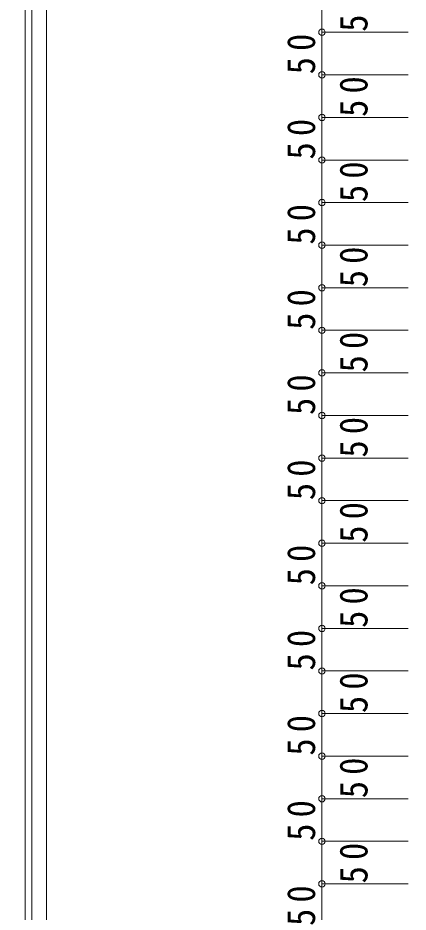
# Model space of a CAD drawing. Units: millimetres at full size, sheet at 1:15. Extents: x -3000 to 2850, y -2151 to 2088.
# Drawn here: x 757 to 1216, y -1083 to -33 of the extents above; entities that cross this region are included whole.
import ezdxf

# ---------------------------------------------------------------- set-up
doc = ezdxf.new("R2010")
doc.units = ezdxf.units.MM
doc.header["$LTSCALE"] = 15
doc.header["$PDMODE"] = 32
doc.header["$PDSIZE"] = 7.5
doc.layers.add('0-B_寸法', color=7, linetype='Continuous', lineweight=9)
doc.styles.add('ＭＳ ゴシック', font='')
doc.styles.get('ＭＳ ゴシック').set_extended_font_data('MS Gothic')

msp = doc.modelspace()

# ---------------------------------------------------------------- linework, layer by layer
at = {"layer": '0-B_寸法', "color": 5}
for p, q in [((765.67, 1183.12), (765.67, -1512.88)), ((773.47, 1183.12), (773.47, -1512.88))]:
    msp.add_line(p, q, dxfattribs=at)
at = {"layer": '0-B_寸法', "color": 3}
for p, q in [((1114.39, 0.12), (1114.39, -49.88)), ((1114.39, -49.88), (1114.39, -99.88)), ((1114.39, -49.88), (1215.68, -49.88)), ((1114.39, -99.88), (1114.39, -149.88)), ((1114.39, -99.88), (1215.68, -99.88)), ((1114.39, -149.88), (1114.39, -199.88)), ((1114.39, -149.88), (1215.68, -149.88)), ((1114.39, -199.88), (1114.39, -249.88)), ((1114.39, -199.88), (1215.68, -199.88)), ((1114.39, -249.88), (1114.39, -299.88)), ((1114.39, -249.88), (1215.68, -249.88)), ((1114.39, -299.88), (1114.39, -349.88)), ((1114.39, -299.88), (1215.68, -299.88)), ((1114.39, -349.88), (1114.39, -399.88)), ((1114.39, -349.88), (1215.68, -349.88)), ((1114.39, -399.88), (1114.39, -449.88)), ((1114.39, -399.88), (1215.68, -399.88)), ((1114.39, -449.88), (1114.39, -499.88)), ((1114.39, -449.88), (1215.68, -449.88)), ((1114.39, -499.88), (1114.39, -549.88)), ((1114.39, -499.88), (1215.68, -499.88)), ((1114.39, -549.88), (1114.39, -599.88)), ((1114.39, -549.88), (1215.68, -549.88)), ((1114.39, -599.88), (1114.39, -649.88)), ((1114.39, -599.88), (1215.68, -599.88)), ((1114.39, -649.88), (1114.39, -699.88)), ((1114.39, -649.88), (1215.68, -649.88)), ((1114.39, -699.88), (1114.39, -749.88)), ((1114.39, -699.88), (1215.68, -699.88)), ((1114.39, -749.88), (1114.39, -799.88)), ((1114.39, -749.88), (1215.68, -749.88)), ((1114.39, -799.88), (1114.39, -849.88)), ((1114.39, -799.88), (1215.68, -799.88)), ((1114.39, -849.88), (1114.39, -899.88)), ((1114.39, -849.88), (1215.68, -849.88)), ((1114.39, -899.88), (1114.39, -949.88)), ((1114.39, -899.88), (1215.68, -899.88)), ((1114.39, -949.88), (1114.39, -999.88)), ((1114.39, -949.88), (1215.68, -949.88)), ((1114.39, -999.88), (1114.39, -1049.88)), ((1114.39, -999.88), (1215.68, -999.88)), ((1114.39, -1049.88), (1114.39, -1099.88)), ((1114.39, -1049.88), (1215.68, -1049.88))]:
    msp.add_line(p, q, dxfattribs=at)
at = {"layer": '0-B_寸法'}
msp.add_lwpolyline([(748.57, 1183.12), (790.57, 1183.12), (790.57, -1512.88)], dxfattribs=at)
at = {"layer": '0-B_寸法', "color": 3}
for p in [(1114.39, -49.88), (1114.39, -99.88), (1114.39, -149.88), (1114.39, -199.88), (1114.39, -249.88), (1114.39, -299.88), (1114.39, -349.88), (1114.39, -399.88), (1114.39, -449.88), (1114.39, -499.88), (1114.39, -549.88), (1114.39, -599.88), (1114.39, -649.88), (1114.39, -699.88), (1114.39, -749.88), (1114.39, -799.88), (1114.39, -849.88), (1114.39, -899.88), (1114.39, -949.88), (1114.39, -999.88), (1114.39, -1049.88)]:
    msp.add_point(p, dxfattribs=at)

# ---------------------------------------------------------------- texts
at = {"layer": '0-B_寸法', "char_height": 32.99, "attachment_point": 7, "rotation": 90, "style": 'ＭＳ ゴシック'}
for insert in [(1168.48, -49.26), (1106.89, -99.26), (1168.48, -149.26), (1106.89, -199.26), (1168.48, -249.26), (1106.89, -299.26), (1168.48, -349.26), (1106.89, -399.26), (1168.48, -449.26), (1106.89, -499.26), (1168.48, -549.26), (1106.89, -599.26), (1168.48, -649.26), (1106.89, -699.26), (1168.48, -749.26), (1106.89, -799.26), (1168.48, -849.26), (1106.89, -899.26), (1168.48, -949.26), (1106.89, -999.26), (1168.48, -1049.26), (1106.89, -1099.26)]:
    msp.add_mtext('\\T1.36;\\W0.9;50', dxfattribs=dict(at, insert=insert))

doc.saveas('drawing.dxf')
